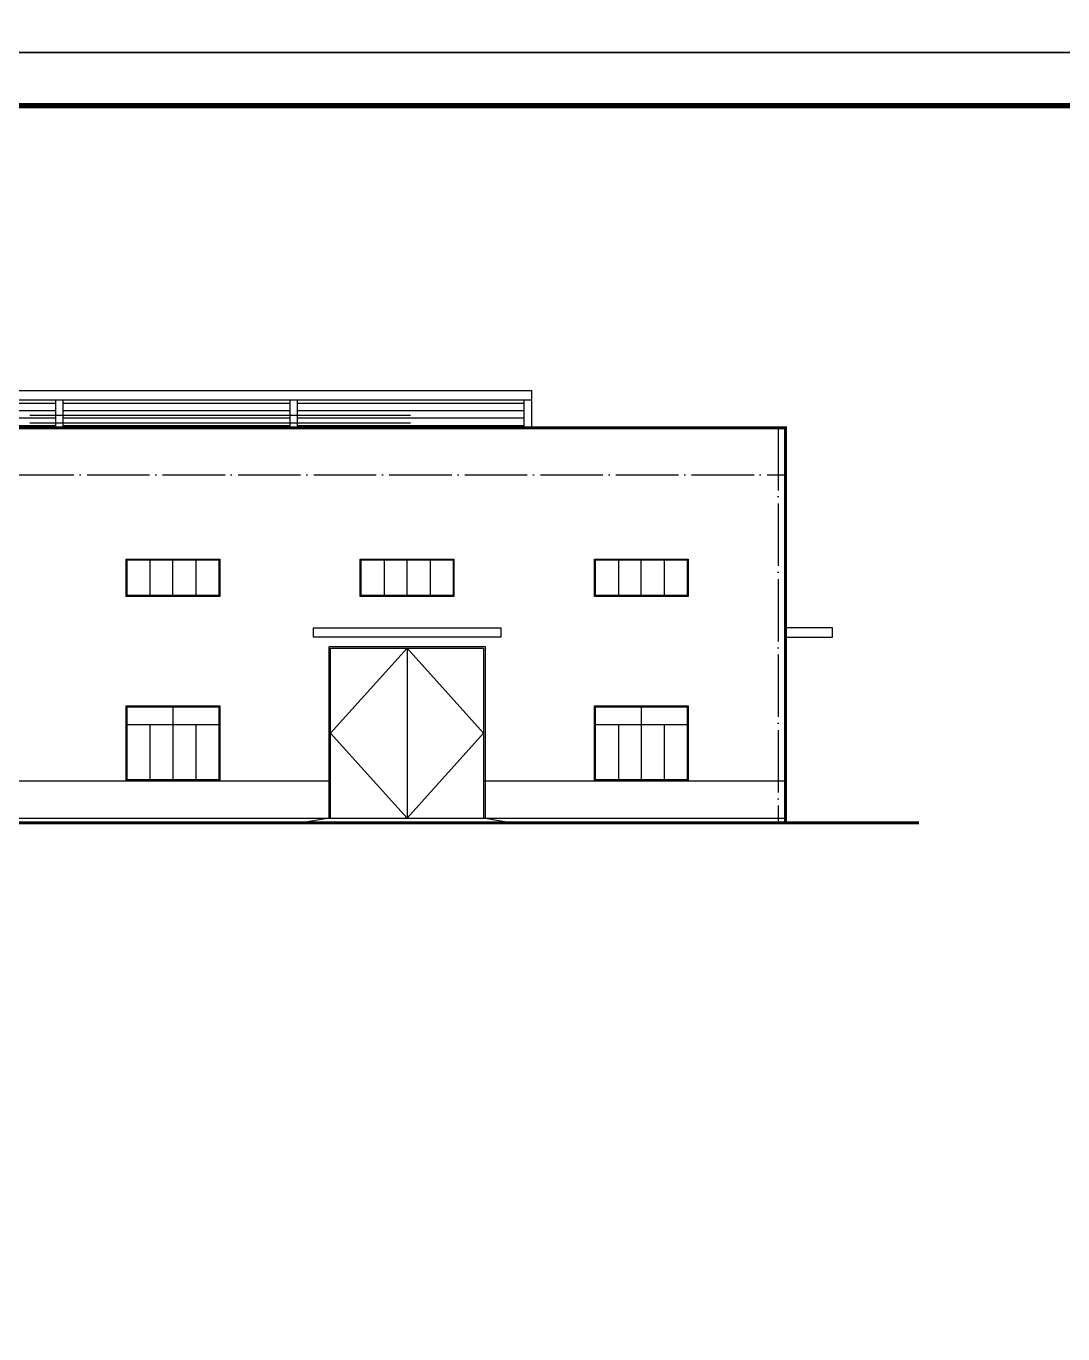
# Model space of a CAD drawing. Extents: x 4150464 to 4450492, y 75142 to 874437.
# Drawn here: x 4384090 to 4417291, y 299466 to 341356 of the extents above; entities that cross this region are included whole.
import ezdxf

# ---------------------------------------------------------------- set-up
doc = ezdxf.new("R2010")
doc.units = 0
doc.header["$LTSCALE"] = 1000
doc.header["$MEASUREMENT"] = 0
doc.linetypes.add('DOTE', pattern=[2.42, 2, -0.2, 0.02, -0.2])
for name, color, linetype in [('DOTE', 8, 'DOTE'), ('PUB_TITLE', 4, 'Continuous'), ('填充', 8, 'Continuous'), ('外框线', 7, 'Continuous'), ('窗', 4, 'Continuous'), ('线', 144, 'Continuous'), ('门', 4, 'Continuous'), ('雨棚', 7, 'Continuous')]:
    doc.layers.add(name, color=color, linetype=linetype)

msp = doc.modelspace()

# ---------------------------------------------------------------- hatches: boundary and pattern name
at = {"layer": '线'}
h = msp.add_hatch(dxfattribs=at)
h.set_pattern_fill('ANSI31', color=256, scale=150, angle=135, style=0)
h.set_pattern_definition([(180, (3447961.3, -300558.6), (-4e-14, -238.125), [])])
h.paths.add_polyline_path([(4370280, 329386), (4370280, 328486), (4377540, 328486), (4377540, 329386)])
h.paths.add_polyline_path([(4377780, 329386), (4377780, 328486), (4385040, 328486), (4385040, 329386)])
h = msp.add_hatch(dxfattribs=at)
h.set_pattern_fill('ANSI31', color=256, scale=150, angle=135, style=0)
h.set_pattern_definition([(180, (3462961.3, -300558.6), (-4e-14, -238.125), [])])
h.paths.add_polyline_path([(4385280, 329386), (4385280, 328486), (4392540, 328486), (4392540, 329386)])
h.paths.add_polyline_path([(4392780, 329386), (4392780, 328486), (4400040, 328486), (4400040, 329386)])

# ---------------------------------------------------------------- linework, layer by layer
at = {"layer": 'DOTE', "color": 251, "linetype": 'DOTE'}
for p, q in [((4408170, 328486), (4408170, 315836)), ((4272300, 326986), (4408410, 326986))]:
    msp.add_line(p, q, dxfattribs=at)
at = {"layer": 'PUB_TITLE'}
for points in [[(4248288, 340512), (4450418, 340512), (4450418, 483482), (4248288, 483482)], [(4248288, 340512), (4450418, 340512), (4450418, 483482), (4248288, 483482)], [(4248288, 197542), (4450418, 197542), (4450418, 340512), (4248288, 340512)], [(4248288, 197542), (4450418, 197542), (4450418, 340512), (4248288, 340512)]]:
    msp.add_lwpolyline(points, close=True, dxfattribs=at)
at = {"layer": 'PUB_TITLE', "const_width": 170}
msp.add_lwpolyline([(4252538, 199242), (4448718, 199242), (4448718, 338812), (4252538, 338812)], close=True, dxfattribs=at)
msp.add_lwpolyline([(4252538, 199242), (4448718, 199242), (4448718, 338812), (4252538, 338812)], close=True, dxfattribs=at)
at = {"layer": '填充', "const_width": 100}
msp.add_lwpolyline([(4408410, 315836), (4412685, 315836)], dxfattribs=at)
at = {"layer": '外框线'}
for p, q in [((4280040, 329686), (4400280, 329686)), ((4400280, 328486), (4400280, 329686)), ((4280040, 329386), (4400280, 329386)), ((4385040, 328486), (4385040, 329386)), ((4385280, 328486), (4385280, 329386)), ((4392540, 328486), (4392540, 329386)), ((4392780, 328486), (4392780, 329386)), ((4400040, 328486), (4400040, 329386))]:
    msp.add_line(p, q, dxfattribs=at)
at = {"layer": '外框线', "const_width": 100}
msp.add_lwpolyline([(4272300, 328486), (4408410, 328486), (4408410, 315836), (4272300, 315836)], close=True, dxfattribs=at)
at = {"layer": '窗'}
for p, q in [((4388055, 324256), (4388055, 323116)), ((4388790, 323116), (4388790, 324256)), ((4389525, 324256), (4389525, 323116)), ((4395555, 324256), (4395555, 323116)), ((4396290, 323116), (4396290, 324256)), ((4397025, 324256), (4397025, 323116)), ((4403055, 324256), (4403055, 323116)), ((4403790, 323116), (4403790, 324256)), ((4404525, 324256), (4404525, 323116)), ((4388790, 319556), (4388790, 317216)), ((4403790, 319556), (4403790, 317216)), ((4387320, 318986), (4390260, 318986)), ((4388055, 318986), (4388055, 317216)), ((4389525, 318986), (4389525, 317216)), ((4402320, 318986), (4405260, 318986)), ((4403055, 318986), (4403055, 317216)), ((4404525, 318986), (4404525, 317216))]:
    msp.add_line(p, q, dxfattribs=at)
for points in [[(4387290, 324286), (4390290, 324286), (4390290, 323086), (4387290, 323086)], [(4387320, 324256), (4390260, 324256), (4390260, 323116), (4387320, 323116)], [(4394790, 324286), (4397790, 324286), (4397790, 323086), (4394790, 323086)], [(4394820, 324256), (4397760, 324256), (4397760, 323116), (4394820, 323116)], [(4402290, 324286), (4405290, 324286), (4405290, 323086), (4402290, 323086)], [(4402320, 324256), (4405260, 324256), (4405260, 323116), (4402320, 323116)], [(4387290, 319586), (4390290, 319586), (4390290, 317186), (4387290, 317186)], [(4387320, 319556), (4390260, 319556), (4390260, 317216), (4387320, 317216)], [(4402290, 319586), (4405290, 319586), (4405290, 317186), (4402290, 317186)], [(4402320, 319556), (4405260, 319556), (4405260, 317216), (4402320, 317216)]]:
    msp.add_lwpolyline(points, close=True, dxfattribs=at)
at = {"layer": '线'}
for p, q in [((4396400, 328880), (4384210, 328880)), ((4272300, 328486), (4408410, 328486)), ((4396400, 328642), (4384210, 328642)), ((4408410, 315836), (4408410, 328486)), ((4372290, 317186), (4393840, 317186)), ((4398740, 317186), (4408410, 317186)), ((4272300, 315986), (4408410, 315986)), ((4272300, 315836), (4408410, 315836))]:
    msp.add_line(p, q, dxfattribs=at)
at = {"layer": '门'}
for p, q in [((4396290, 321436), (4396290, 315986)), ((4393790, 315986), (4398790, 315986))]:
    msp.add_line(p, q, dxfattribs=at)
for points in [[(4393790, 315986), (4393790, 321486), (4398790, 321486), (4398790, 315986)], [(4393840, 315986), (4393840, 321436), (4398740, 321436), (4398740, 315986)], [(4396290, 321436), (4393840, 318711), (4396290, 315986)], [(4396290, 321436), (4398740, 318711), (4396290, 315986)], [(4393790, 315986), (4392911, 315836)], [(4398790, 315986), (4399669, 315836)]]:
    msp.add_lwpolyline(points, dxfattribs=at)
at = {"layer": '雨棚'}
msp.add_lwpolyline([(4393290, 322086), (4399290, 322086), (4399290, 321786), (4393290, 321786)], close=True, dxfattribs=at)
msp.add_lwpolyline([(4408410, 321786), (4409910, 321786), (4409910, 322086), (4408410, 322086)], dxfattribs=at)

doc.saveas('drawing.dxf')
